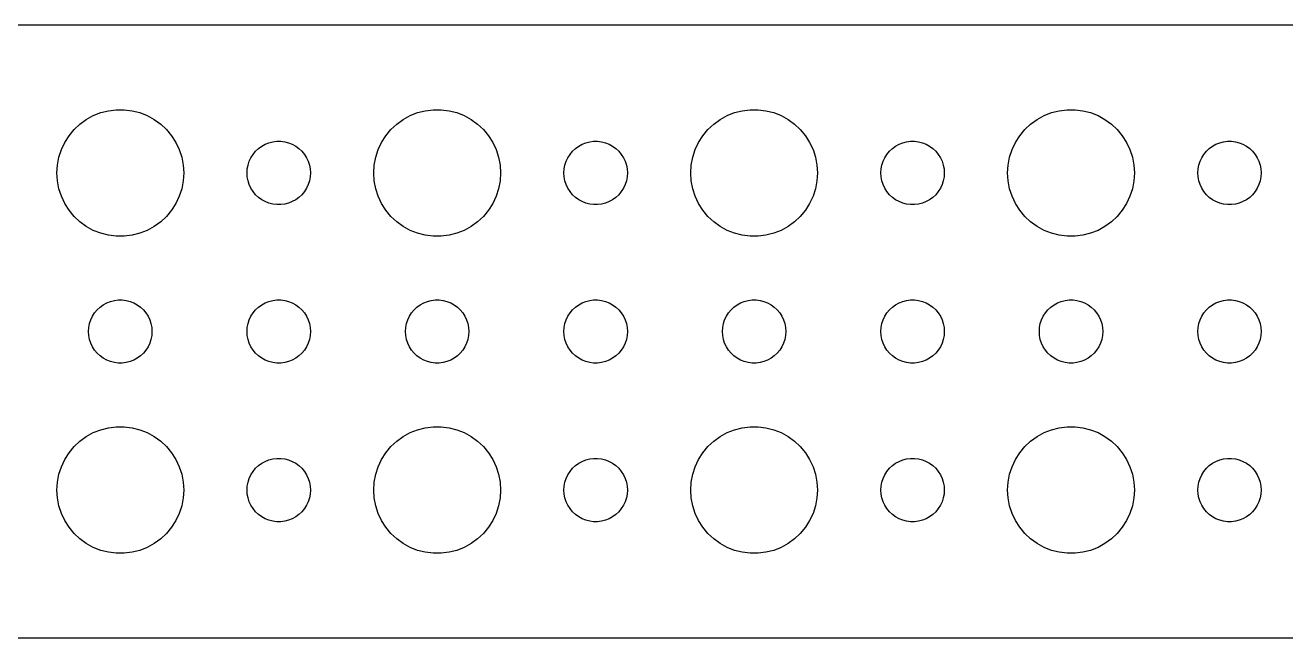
# Model space of a CAD drawing. Header units: metres. Extents: x -112 to 112, y -14 to 14.
# Drawn here: x -4.5 to 55.2, y -14.5 to 14.5 of the extents above; entities that cross this region are included whole.
import ezdxf

# ---------------------------------------------------------------- set-up
doc = ezdxf.new("R2010")
doc.units = ezdxf.units.M

msp = doc.modelspace()

# ---------------------------------------------------------------- linework, layer by layer
for p, q in [((107.314, 14.4901), (-107.314, 14.4901)), ((-1.60747, 10.033), (-1.27733, 10.2145)), ((-1.27733, 10.2145), (-0.927048, 10.3532)), ((-0.927048, 10.3532), (-0.562134, 10.4469)), ((-0.562134, 10.4469), (-0.18837, 10.4941)), ((-0.18837, 10.4941), (0.18837, 10.4941)), ((0.18837, 10.4941), (0.562134, 10.4469)), ((0.562134, 10.4469), (0.927048, 10.3532)), ((0.927048, 10.3532), (1.27733, 10.2145)), ((1.27733, 10.2145), (1.60747, 10.033)), ((13.3925, 10.033), (13.7227, 10.2145)), ((13.7227, 10.2145), (14.0729, 10.3532)), ((14.0729, 10.3532), (14.4379, 10.4469)), ((14.4379, 10.4469), (14.8116, 10.4941)), ((14.8116, 10.4941), (15.1884, 10.4941)), ((15.1884, 10.4941), (15.5621, 10.4469)), ((15.5621, 10.4469), (15.927, 10.3532)), ((15.927, 10.3532), (16.2773, 10.2145)), ((16.2773, 10.2145), (16.6075, 10.033)), ((28.3925, 10.033), (28.7227, 10.2145)), ((28.7227, 10.2145), (29.0729, 10.3532)), ((29.0729, 10.3532), (29.4379, 10.4469)), ((29.4379, 10.4469), (29.8116, 10.4941)), ((29.8116, 10.4941), (30.1884, 10.4941)), ((30.1884, 10.4941), (30.5621, 10.4469)), ((30.5621, 10.4469), (30.927, 10.3532)), ((30.927, 10.3532), (31.2773, 10.2145)), ((31.2773, 10.2145), (31.6075, 10.033)), ((43.3925, 10.033), (43.7227, 10.2145)), ((43.7227, 10.2145), (44.0729, 10.3532)), ((44.0729, 10.3532), (44.4379, 10.4469)), ((44.4379, 10.4469), (44.8116, 10.4941)), ((44.8116, 10.4941), (45.1884, 10.4941)), ((45.1884, 10.4941), (45.5621, 10.4469)), ((45.5621, 10.4469), (45.927, 10.3532)), ((45.927, 10.3532), (46.2773, 10.2145)), ((46.2773, 10.2145), (46.6075, 10.033)), ((-2.42705, 9.26335), (-2.1869, 9.55363)), ((-2.1869, 9.55363), (-1.91226, 9.81154)), ((-1.91226, 9.81154), (-1.60747, 10.033)), ((1.60747, 10.033), (1.91226, 9.81154)), ((1.91226, 9.81154), (2.1869, 9.55363)), ((2.1869, 9.55363), (2.42705, 9.26335)), ((12.5729, 9.26335), (12.8131, 9.55363)), ((12.8131, 9.55363), (13.0877, 9.81154)), ((13.0877, 9.81154), (13.3925, 10.033)), ((16.6075, 10.033), (16.9123, 9.81154)), ((16.9123, 9.81154), (17.1869, 9.55363)), ((17.1869, 9.55363), (17.427, 9.26335)), ((27.5729, 9.26335), (27.8131, 9.55363)), ((27.8131, 9.55363), (28.0877, 9.81154)), ((28.0877, 9.81154), (28.3925, 10.033)), ((31.6075, 10.033), (31.9123, 9.81154)), ((31.9123, 9.81154), (32.1869, 9.55363)), ((32.1869, 9.55363), (32.427, 9.26335)), ((42.5729, 9.26335), (42.8131, 9.55363)), ((42.8131, 9.55363), (43.0877, 9.81154)), ((43.0877, 9.81154), (43.3925, 10.033)), ((46.6075, 10.033), (46.9123, 9.81154)), ((46.9123, 9.81154), (47.1869, 9.55363)), ((47.1869, 9.55363), (47.427, 9.26335)), ((-2.62891, 8.94525), (-2.42705, 9.26335)), ((2.42705, 9.26335), (2.62891, 8.94525)), ((7.03647, 8.92657), (7.21892, 8.97342)), ((7.21892, 8.97342), (7.40581, 8.99704)), ((7.40581, 8.99704), (7.59418, 8.99704)), ((7.59418, 8.99704), (7.78107, 8.97342)), ((7.78107, 8.97342), (7.96352, 8.92657)), ((12.3711, 8.94525), (12.5729, 9.26335)), ((17.427, 9.26335), (17.6289, 8.94525)), ((22.0365, 8.92657), (22.2189, 8.97342)), ((22.2189, 8.97342), (22.4058, 8.99704)), ((22.4058, 8.99704), (22.5942, 8.99704)), ((22.5942, 8.99704), (22.7811, 8.97342)), ((22.7811, 8.97342), (22.9635, 8.92657)), ((27.3711, 8.94525), (27.5729, 9.26335)), ((32.427, 9.26335), (32.6289, 8.94525)), ((37.0365, 8.92657), (37.2189, 8.97342)), ((37.2189, 8.97342), (37.4058, 8.99704)), ((37.4058, 8.99704), (37.5942, 8.99704)), ((37.5942, 8.99704), (37.7811, 8.97342)), ((37.7811, 8.97342), (37.9635, 8.92657)), ((42.3711, 8.94525), (42.5729, 9.26335)), ((47.427, 9.26335), (47.6289, 8.94525)), ((52.0365, 8.92657), (52.2189, 8.97342)), ((52.2189, 8.97342), (52.4058, 8.99704)), ((52.4058, 8.99704), (52.5942, 8.99704)), ((52.5942, 8.99704), (52.7811, 8.97342)), ((52.7811, 8.97342), (52.9635, 8.92657)), ((-2.90575, 8.24606), (-2.78932, 8.60437)), ((-2.78932, 8.60437), (-2.62891, 8.94525)), ((2.62891, 8.94525), (2.78932, 8.60437)), ((2.78932, 8.60437), (2.90575, 8.24606)), ((6.18553, 8.22263), (6.28647, 8.38167)), ((6.28647, 8.38167), (6.40654, 8.52681)), ((6.40654, 8.52681), (6.54385, 8.65576)), ((6.54385, 8.65576), (6.69626, 8.76648)), ((6.69626, 8.76648), (6.86133, 8.85724)), ((6.86133, 8.85724), (7.03647, 8.92657)), ((7.96352, 8.92657), (8.13866, 8.85724)), ((8.13866, 8.85724), (8.30373, 8.76648)), ((8.30373, 8.76648), (8.45613, 8.65576)), ((8.45613, 8.65576), (8.59344, 8.52681)), ((8.59344, 8.52681), (8.71352, 8.38167)), ((8.71352, 8.38167), (8.81445, 8.22263)), ((12.0942, 8.24606), (12.2107, 8.60437)), ((12.2107, 8.60437), (12.3711, 8.94525)), ((17.6289, 8.94525), (17.7893, 8.60437)), ((17.7893, 8.60437), (17.9057, 8.24606)), ((21.1855, 8.22263), (21.2865, 8.38167)), ((21.2865, 8.38167), (21.4065, 8.52681)), ((21.4065, 8.52681), (21.5439, 8.65576)), ((21.5439, 8.65576), (21.6963, 8.76648)), ((21.6963, 8.76648), (21.8613, 8.85724)), ((21.8613, 8.85724), (22.0365, 8.92657)), ((22.9635, 8.92657), (23.1387, 8.85724)), ((23.1387, 8.85724), (23.3037, 8.76648)), ((23.3037, 8.76648), (23.4561, 8.65576)), ((23.4561, 8.65576), (23.5934, 8.52681)), ((23.5934, 8.52681), (23.7135, 8.38167)), ((23.7135, 8.38167), (23.8145, 8.22263)), ((27.0942, 8.24606), (27.2107, 8.60437)), ((27.2107, 8.60437), (27.3711, 8.94525)), ((32.6289, 8.94525), (32.7893, 8.60437)), ((32.7893, 8.60437), (32.9057, 8.24606)), ((36.1855, 8.22263), (36.2865, 8.38167)), ((36.2865, 8.38167), (36.4065, 8.52681)), ((36.4065, 8.52681), (36.5439, 8.65576)), ((36.5439, 8.65576), (36.6963, 8.76648)), ((36.6963, 8.76648), (36.8613, 8.85724)), ((36.8613, 8.85724), (37.0365, 8.92657)), ((37.9635, 8.92657), (38.1387, 8.85724)), ((38.1387, 8.85724), (38.3037, 8.76648)), ((38.3037, 8.76648), (38.4561, 8.65576)), ((38.4561, 8.65576), (38.5934, 8.52681)), ((38.5934, 8.52681), (38.7135, 8.38167)), ((38.7135, 8.38167), (38.8145, 8.22263)), ((42.0942, 8.24606), (42.2107, 8.60437)), ((42.2107, 8.60437), (42.3711, 8.94525)), ((47.6289, 8.94525), (47.7893, 8.60437)), ((47.7893, 8.60437), (47.9057, 8.24606)), ((51.1855, 8.22263), (51.2865, 8.38167)), ((51.2865, 8.38167), (51.4065, 8.52681)), ((51.4065, 8.52681), (51.5439, 8.65576)), ((51.5439, 8.65576), (51.6963, 8.76648)), ((51.6963, 8.76648), (51.8613, 8.85724)), ((51.8613, 8.85724), (52.0365, 8.92657)), ((52.9635, 8.92657), (53.1387, 8.85724)), ((53.1387, 8.85724), (53.3037, 8.76648)), ((53.3037, 8.76648), (53.4561, 8.65576)), ((53.4561, 8.65576), (53.5934, 8.52681)), ((53.5934, 8.52681), (53.7135, 8.38167)), ((53.7135, 8.38167), (53.8145, 8.22263)), ((-3, 7.5), (-2.97633, 7.87599)), ((-2.97633, 7.87599), (-2.90575, 8.24606)), ((2.90575, 8.24606), (2.97633, 7.87599)), ((2.97633, 7.87599), (3, 7.5)), ((6.01183, 7.68799), (6.04712, 7.87303)), ((6.04712, 7.87303), (6.10533, 8.05219)), ((6.10533, 8.05219), (6.18553, 8.22263)), ((8.81445, 8.22263), (8.89465, 8.05219)), ((8.89465, 8.05219), (8.95287, 7.87303)), ((8.95287, 7.87303), (8.98816, 7.68799)), ((12, 7.5), (12.0237, 7.87599)), ((12.0237, 7.87599), (12.0942, 8.24606)), ((17.9057, 8.24606), (17.9763, 7.87599)), ((17.9763, 7.87599), (18, 7.5)), ((21.0118, 7.68799), (21.0471, 7.87303)), ((21.0471, 7.87303), (21.1053, 8.05219)), ((21.1053, 8.05219), (21.1855, 8.22263)), ((23.8145, 8.22263), (23.8947, 8.05219)), ((23.8947, 8.05219), (23.9529, 7.87303)), ((23.9529, 7.87303), (23.9882, 7.68799)), ((27, 7.5), (27.0237, 7.87599)), ((27.0237, 7.87599), (27.0942, 8.24606)), ((32.9057, 8.24606), (32.9763, 7.87599)), ((32.9763, 7.87599), (33, 7.5)), ((36.0118, 7.68799), (36.0471, 7.87303)), ((36.0471, 7.87303), (36.1053, 8.05219)), ((36.1053, 8.05219), (36.1855, 8.22263)), ((38.8145, 8.22263), (38.8947, 8.05219)), ((38.8947, 8.05219), (38.9529, 7.87303)), ((38.9529, 7.87303), (38.9882, 7.68799)), ((42, 7.5), (42.0237, 7.87599)), ((42.0237, 7.87599), (42.0942, 8.24606)), ((47.9057, 8.24606), (47.9763, 7.87599)), ((47.9763, 7.87599), (48, 7.5)), ((51.0118, 7.68799), (51.0471, 7.87303)), ((51.0471, 7.87303), (51.1053, 8.05219)), ((51.1053, 8.05219), (51.1855, 8.22263)), ((53.8145, 8.22263), (53.8947, 8.05219)), ((53.8947, 8.05219), (53.9529, 7.87303)), ((53.9529, 7.87303), (53.9882, 7.68799)), ((-2.97633, 7.12399), (-3, 7.5)), ((3, 7.5), (2.97633, 7.12399)), ((6, 7.5), (6.01183, 7.68799)), ((6.01183, 7.312), (6, 7.5)), ((6.04712, 7.12695), (6.01183, 7.312)), ((8.98816, 7.312), (8.95287, 7.12695)), ((8.98816, 7.68799), (9, 7.5)), ((9, 7.5), (8.98816, 7.312)), ((12.0237, 7.12399), (12, 7.5)), ((18, 7.5), (17.9763, 7.12399)), ((21, 7.5), (21.0118, 7.68799)), ((21.0118, 7.312), (21, 7.5)), ((21.0471, 7.12695), (21.0118, 7.312)), ((23.9882, 7.312), (23.9529, 7.12695)), ((23.9882, 7.68799), (24, 7.5)), ((24, 7.5), (23.9882, 7.312)), ((27.0237, 7.12399), (27, 7.5)), ((33, 7.5), (32.9763, 7.12399)), ((36, 7.5), (36.0118, 7.68799)), ((36.0118, 7.312), (36, 7.5)), ((36.0471, 7.12695), (36.0118, 7.312)), ((38.9882, 7.312), (38.9529, 7.12695)), ((38.9882, 7.68799), (39, 7.5)), ((39, 7.5), (38.9882, 7.312)), ((42.0237, 7.12399), (42, 7.5)), ((48, 7.5), (47.9763, 7.12399)), ((51, 7.5), (51.0118, 7.68799)), ((51.0118, 7.312), (51, 7.5)), ((51.0471, 7.12695), (51.0118, 7.312)), ((53.9882, 7.312), (53.9529, 7.12695)), ((53.9882, 7.68799), (54, 7.5)), ((54, 7.5), (53.9882, 7.312)), ((-2.90575, 6.75392), (-2.97633, 7.12399)), ((-2.78932, 6.39561), (-2.90575, 6.75392)), ((2.90575, 6.75392), (2.78932, 6.39561)), ((2.97633, 7.12399), (2.90575, 6.75392)), ((6.10533, 6.9478), (6.04712, 7.12695)), ((6.18553, 6.77736), (6.10533, 6.9478)), ((6.28647, 6.61832), (6.18553, 6.77736)), ((6.40654, 6.47318), (6.28647, 6.61832)), ((8.71352, 6.61832), (8.59344, 6.47318)), ((8.81445, 6.77736), (8.71352, 6.61832)), ((8.89465, 6.9478), (8.81445, 6.77736)), ((8.95287, 7.12695), (8.89465, 6.9478)), ((12.0942, 6.75392), (12.0237, 7.12399)), ((12.2107, 6.39561), (12.0942, 6.75392)), ((17.9057, 6.75392), (17.7893, 6.39561)), ((17.9763, 7.12399), (17.9057, 6.75392)), ((21.1053, 6.9478), (21.0471, 7.12695)), ((21.1855, 6.77736), (21.1053, 6.9478)), ((21.2865, 6.61832), (21.1855, 6.77736)), ((21.4065, 6.47318), (21.2865, 6.61832)), ((23.7135, 6.61832), (23.5934, 6.47318)), ((23.8145, 6.77736), (23.7135, 6.61832)), ((23.8947, 6.9478), (23.8145, 6.77736)), ((23.9529, 7.12695), (23.8947, 6.9478)), ((27.0942, 6.75392), (27.0237, 7.12399)), ((27.2107, 6.39561), (27.0942, 6.75392)), ((32.9057, 6.75392), (32.7893, 6.39561)), ((32.9763, 7.12399), (32.9057, 6.75392)), ((36.1053, 6.9478), (36.0471, 7.12695)), ((36.1855, 6.77736), (36.1053, 6.9478)), ((36.2865, 6.61832), (36.1855, 6.77736)), ((36.4065, 6.47318), (36.2865, 6.61832)), ((38.7135, 6.61832), (38.5934, 6.47318)), ((38.8145, 6.77736), (38.7135, 6.61832)), ((38.8947, 6.9478), (38.8145, 6.77736)), ((38.9529, 7.12695), (38.8947, 6.9478)), ((42.0942, 6.75392), (42.0237, 7.12399)), ((42.2107, 6.39561), (42.0942, 6.75392)), ((47.9057, 6.75392), (47.7893, 6.39561)), ((47.9763, 7.12399), (47.9057, 6.75392)), ((51.1053, 6.9478), (51.0471, 7.12695)), ((51.1855, 6.77736), (51.1053, 6.9478)), ((51.2865, 6.61832), (51.1855, 6.77736)), ((51.4065, 6.47318), (51.2865, 6.61832)), ((53.7135, 6.61832), (53.5934, 6.47318)), ((53.8145, 6.77736), (53.7135, 6.61832)), ((53.8947, 6.9478), (53.8145, 6.77736)), ((53.9529, 7.12695), (53.8947, 6.9478)), ((-2.62891, 6.05473), (-2.78932, 6.39561)), ((-2.42705, 5.73663), (-2.62891, 6.05473)), ((2.62891, 6.05473), (2.42705, 5.73663)), ((2.78932, 6.39561), (2.62891, 6.05473)), ((6.54385, 6.34422), (6.40654, 6.47318)), ((6.69626, 6.23351), (6.54385, 6.34422)), ((6.86133, 6.14275), (6.69626, 6.23351)), ((7.03647, 6.07341), (6.86133, 6.14275)), ((7.21892, 6.02657), (7.03647, 6.07341)), ((7.40581, 6.00294), (7.21892, 6.02657)), ((7.59418, 6.00294), (7.40581, 6.00294)), ((7.78107, 6.02657), (7.59418, 6.00294)), ((7.96352, 6.07341), (7.78107, 6.02657)), ((8.13866, 6.14275), (7.96352, 6.07341)), ((8.30373, 6.23351), (8.13866, 6.14275)), ((8.45613, 6.34422), (8.30373, 6.23351)), ((8.59344, 6.47318), (8.45613, 6.34422)), ((12.3711, 6.05473), (12.2107, 6.39561)), ((12.5729, 5.73663), (12.3711, 6.05473)), ((17.6289, 6.05473), (17.427, 5.73663)), ((17.7893, 6.39561), (17.6289, 6.05473)), ((21.5439, 6.34422), (21.4065, 6.47318)), ((21.6963, 6.23351), (21.5439, 6.34422)), ((21.8613, 6.14275), (21.6963, 6.23351)), ((22.0365, 6.07341), (21.8613, 6.14275)), ((22.2189, 6.02657), (22.0365, 6.07341)), ((22.4058, 6.00294), (22.2189, 6.02657)), ((22.5942, 6.00294), (22.4058, 6.00294)), ((22.7811, 6.02657), (22.5942, 6.00294)), ((22.9635, 6.07341), (22.7811, 6.02657)), ((23.1387, 6.14275), (22.9635, 6.07341)), ((23.3037, 6.23351), (23.1387, 6.14275)), ((23.4561, 6.34422), (23.3037, 6.23351)), ((23.5934, 6.47318), (23.4561, 6.34422)), ((27.3711, 6.05473), (27.2107, 6.39561)), ((27.5729, 5.73663), (27.3711, 6.05473)), ((32.6289, 6.05473), (32.427, 5.73663)), ((32.7893, 6.39561), (32.6289, 6.05473)), ((36.5439, 6.34422), (36.4065, 6.47318)), ((36.6963, 6.23351), (36.5439, 6.34422)), ((36.8613, 6.14275), (36.6963, 6.23351)), ((37.0365, 6.07341), (36.8613, 6.14275)), ((37.2189, 6.02657), (37.0365, 6.07341)), ((37.4058, 6.00294), (37.2189, 6.02657)), ((37.5942, 6.00294), (37.4058, 6.00294)), ((37.7811, 6.02657), (37.5942, 6.00294)), ((37.9635, 6.07341), (37.7811, 6.02657)), ((38.1387, 6.14275), (37.9635, 6.07341)), ((38.3037, 6.23351), (38.1387, 6.14275)), ((38.4561, 6.34422), (38.3037, 6.23351)), ((38.5934, 6.47318), (38.4561, 6.34422)), ((42.3711, 6.05473), (42.2107, 6.39561)), ((42.5729, 5.73663), (42.3711, 6.05473)), ((47.6289, 6.05473), (47.427, 5.73663)), ((47.7893, 6.39561), (47.6289, 6.05473)), ((51.5439, 6.34422), (51.4065, 6.47318)), ((51.6963, 6.23351), (51.5439, 6.34422)), ((51.8613, 6.14275), (51.6963, 6.23351)), ((52.0365, 6.07341), (51.8613, 6.14275)), ((52.2189, 6.02657), (52.0365, 6.07341)), ((52.4058, 6.00294), (52.2189, 6.02657)), ((52.5942, 6.00294), (52.4058, 6.00294)), ((52.7811, 6.02657), (52.5942, 6.00294)), ((52.9635, 6.07341), (52.7811, 6.02657)), ((53.1387, 6.14275), (52.9635, 6.07341)), ((53.3037, 6.23351), (53.1387, 6.14275)), ((53.4561, 6.34422), (53.3037, 6.23351)), ((53.5934, 6.47318), (53.4561, 6.34422)), ((-2.1869, 5.44635), (-2.42705, 5.73663)), ((-1.91226, 5.18845), (-2.1869, 5.44635)), ((2.1869, 5.44635), (1.91226, 5.18845)), ((2.42705, 5.73663), (2.1869, 5.44635)), ((12.8131, 5.44635), (12.5729, 5.73663)), ((13.0877, 5.18845), (12.8131, 5.44635)), ((17.1869, 5.44635), (16.9123, 5.18845)), ((17.427, 5.73663), (17.1869, 5.44635)), ((27.8131, 5.44635), (27.5729, 5.73663)), ((28.0877, 5.18845), (27.8131, 5.44635)), ((32.1869, 5.44635), (31.9123, 5.18845)), ((32.427, 5.73663), (32.1869, 5.44635)), ((42.8131, 5.44635), (42.5729, 5.73663)), ((43.0877, 5.18845), (42.8131, 5.44635)), ((47.1869, 5.44635), (46.9123, 5.18845)), ((47.427, 5.73663), (47.1869, 5.44635)), ((-1.60747, 4.96701), (-1.91226, 5.18845)), ((-1.27733, 4.78551), (-1.60747, 4.96701)), ((-0.927048, 4.64682), (-1.27733, 4.78551)), ((1.27733, 4.78551), (0.927048, 4.64682)), ((1.60747, 4.96701), (1.27733, 4.78551)), ((1.91226, 5.18845), (1.60747, 4.96701)), ((13.3925, 4.96701), (13.0877, 5.18845)), ((13.7227, 4.78551), (13.3925, 4.96701)), ((14.0729, 4.64682), (13.7227, 4.78551)), ((16.2773, 4.78551), (15.927, 4.64682)), ((16.6075, 4.96701), (16.2773, 4.78551)), ((16.9123, 5.18845), (16.6075, 4.96701)), ((28.3925, 4.96701), (28.0877, 5.18845)), ((28.7227, 4.78551), (28.3925, 4.96701)), ((29.0729, 4.64682), (28.7227, 4.78551)), ((31.2773, 4.78551), (30.927, 4.64682)), ((31.6075, 4.96701), (31.2773, 4.78551)), ((31.9123, 5.18845), (31.6075, 4.96701)), ((43.3925, 4.96701), (43.0877, 5.18845)), ((43.7227, 4.78551), (43.3925, 4.96701)), ((44.0729, 4.64682), (43.7227, 4.78551)), ((46.2773, 4.78551), (45.927, 4.64682)), ((46.6075, 4.96701), (46.2773, 4.78551)), ((46.9123, 5.18845), (46.6075, 4.96701)), ((-0.562134, 4.55313), (-0.927048, 4.64682)), ((-0.18837, 4.50591), (-0.562134, 4.55313)), ((0.18837, 4.50591), (-0.18837, 4.50591)), ((0.562134, 4.55313), (0.18837, 4.50591)), ((0.927048, 4.64682), (0.562134, 4.55313)), ((14.4379, 4.55313), (14.0729, 4.64682)), ((14.8116, 4.50591), (14.4379, 4.55313)), ((15.1884, 4.50591), (14.8116, 4.50591)), ((15.5621, 4.55313), (15.1884, 4.50591)), ((15.927, 4.64682), (15.5621, 4.55313)), ((29.4379, 4.55313), (29.0729, 4.64682)), ((29.8116, 4.50591), (29.4379, 4.55313)), ((30.1884, 4.50591), (29.8116, 4.50591)), ((30.5621, 4.55313), (30.1884, 4.50591)), ((30.927, 4.64682), (30.5621, 4.55313)), ((44.4379, 4.55313), (44.0729, 4.64682)), ((44.8116, 4.50591), (44.4379, 4.55313)), ((45.1884, 4.50591), (44.8116, 4.50591)), ((45.5621, 4.55313), (45.1884, 4.50591)), ((45.927, 4.64682), (45.5621, 4.55313)), ((-0.956131, 1.15576), (-0.803726, 1.26648)), ((-0.803726, 1.26648), (-0.638657, 1.35724)), ((-0.638657, 1.35724), (-0.463516, 1.42657)), ((-0.463516, 1.42657), (-0.281067, 1.47342)), ((-0.281067, 1.47342), (-0.094177, 1.49704)), ((-0.094177, 1.49704), (0.094177, 1.49704)), ((0.094177, 1.49704), (0.281067, 1.47342)), ((0.281067, 1.47342), (0.463516, 1.42657)), ((0.463516, 1.42657), (0.638657, 1.35724)), ((0.638657, 1.35724), (0.803726, 1.26648)), ((0.803726, 1.26648), (0.956131, 1.15576)), ((6.54385, 1.15576), (6.69626, 1.26648)), ((6.69626, 1.26648), (6.86133, 1.35724)), ((6.86133, 1.35724), (7.03647, 1.42657)), ((7.03647, 1.42657), (7.21892, 1.47342)), ((7.21892, 1.47342), (7.40581, 1.49704)), ((7.40581, 1.49704), (7.59418, 1.49704)), ((7.59418, 1.49704), (7.78107, 1.47342)), ((7.78107, 1.47342), (7.96352, 1.42657)), ((7.96352, 1.42657), (8.13866, 1.35724)), ((8.13866, 1.35724), (8.30373, 1.26648)), ((8.30373, 1.26648), (8.45613, 1.15576)), ((14.0439, 1.15576), (14.1963, 1.26648)), ((14.1963, 1.26648), (14.3613, 1.35724)), ((14.3613, 1.35724), (14.5365, 1.42657)), ((14.5365, 1.42657), (14.7189, 1.47342)), ((14.7189, 1.47342), (14.9058, 1.49704)), ((14.9058, 1.49704), (15.0942, 1.49704)), ((15.0942, 1.49704), (15.2811, 1.47342)), ((15.2811, 1.47342), (15.4635, 1.42657)), ((15.4635, 1.42657), (15.6387, 1.35724)), ((15.6387, 1.35724), (15.8037, 1.26648)), ((15.8037, 1.26648), (15.9561, 1.15576)), ((21.5439, 1.15576), (21.6963, 1.26648)), ((21.6963, 1.26648), (21.8613, 1.35724)), ((21.8613, 1.35724), (22.0365, 1.42657)), ((22.0365, 1.42657), (22.2189, 1.47342)), ((22.2189, 1.47342), (22.4058, 1.49704)), ((22.4058, 1.49704), (22.5942, 1.49704)), ((22.5942, 1.49704), (22.7811, 1.47342)), ((22.7811, 1.47342), (22.9635, 1.42657)), ((22.9635, 1.42657), (23.1387, 1.35724)), ((23.1387, 1.35724), (23.3037, 1.26648)), ((23.3037, 1.26648), (23.4561, 1.15576)), ((29.0439, 1.15576), (29.1963, 1.26648)), ((29.1963, 1.26648), (29.3613, 1.35724)), ((29.3613, 1.35724), (29.5365, 1.42657)), ((29.5365, 1.42657), (29.7189, 1.47342)), ((29.7189, 1.47342), (29.9058, 1.49704)), ((29.9058, 1.49704), (30.0942, 1.49704)), ((30.0942, 1.49704), (30.2811, 1.47342)), ((30.2811, 1.47342), (30.4635, 1.42657)), ((30.4635, 1.42657), (30.6387, 1.35724)), ((30.6387, 1.35724), (30.8037, 1.26648)), ((30.8037, 1.26648), (30.9561, 1.15576)), ((36.5439, 1.15576), (36.6963, 1.26648)), ((36.6963, 1.26648), (36.8613, 1.35724)), ((36.8613, 1.35724), (37.0365, 1.42657)), ((37.0365, 1.42657), (37.2189, 1.47342)), ((37.2189, 1.47342), (37.4058, 1.49704)), ((37.4058, 1.49704), (37.5942, 1.49704)), ((37.5942, 1.49704), (37.7811, 1.47342)), ((37.7811, 1.47342), (37.9635, 1.42657)), ((37.9635, 1.42657), (38.1387, 1.35724)), ((38.1387, 1.35724), (38.3037, 1.26648)), ((38.3037, 1.26648), (38.4561, 1.15576)), ((44.0439, 1.15576), (44.1963, 1.26648)), ((44.1963, 1.26648), (44.3613, 1.35724)), ((44.3613, 1.35724), (44.5365, 1.42657)), ((44.5365, 1.42657), (44.7189, 1.47342)), ((44.7189, 1.47342), (44.9058, 1.49704)), ((44.9058, 1.49704), (45.0942, 1.49704)), ((45.0942, 1.49704), (45.2811, 1.47342)), ((45.2811, 1.47342), (45.4635, 1.42657)), ((45.4635, 1.42657), (45.6387, 1.35724)), ((45.6387, 1.35724), (45.8037, 1.26648)), ((45.8037, 1.26648), (45.9561, 1.15576)), ((51.5439, 1.15576), (51.6963, 1.26648)), ((51.6963, 1.26648), (51.8613, 1.35724)), ((51.8613, 1.35724), (52.0365, 1.42657)), ((52.0365, 1.42657), (52.2189, 1.47342)), ((52.2189, 1.47342), (52.4058, 1.49704)), ((52.4058, 1.49704), (52.5942, 1.49704)), ((52.5942, 1.49704), (52.7811, 1.47342)), ((52.7811, 1.47342), (52.9635, 1.42657)), ((52.9635, 1.42657), (53.1387, 1.35724)), ((53.1387, 1.35724), (53.3037, 1.26648)), ((53.3037, 1.26648), (53.4561, 1.15576)), ((-1.39465, 0.552185), (-1.31445, 0.722626)), ((-1.31445, 0.722626), (-1.21352, 0.881668)), ((-1.21352, 0.881668), (-1.09344, 1.02681)), ((-1.09344, 1.02681), (-0.956131, 1.15576)), ((0.956131, 1.15576), (1.09344, 1.02681)), ((1.09344, 1.02681), (1.21352, 0.881668)), ((1.21352, 0.881668), (1.31445, 0.722626)), ((1.31445, 0.722626), (1.39465, 0.552185)), ((6.10533, 0.552185), (6.18553, 0.722626)), ((6.18553, 0.722626), (6.28647, 0.881668)), ((6.28647, 0.881668), (6.40654, 1.02681)), ((6.40654, 1.02681), (6.54385, 1.15576)), ((8.45613, 1.15576), (8.59344, 1.02681)), ((8.59344, 1.02681), (8.71352, 0.881668)), ((8.71352, 0.881668), (8.81445, 0.722626)), ((8.81445, 0.722626), (8.89465, 0.552185)), ((13.6053, 0.552185), (13.6855, 0.722626)), ((13.6855, 0.722626), (13.7865, 0.881668)), ((13.7865, 0.881668), (13.9065, 1.02681)), ((13.9065, 1.02681), (14.0439, 1.15576)), ((15.9561, 1.15576), (16.0934, 1.02681)), ((16.0934, 1.02681), (16.2135, 0.881668)), ((16.2135, 0.881668), (16.3145, 0.722626)), ((16.3145, 0.722626), (16.3947, 0.552185)), ((21.1053, 0.552185), (21.1855, 0.722626)), ((21.1855, 0.722626), (21.2865, 0.881668)), ((21.2865, 0.881668), (21.4065, 1.02681)), ((21.4065, 1.02681), (21.5439, 1.15576)), ((23.4561, 1.15576), (23.5934, 1.02681)), ((23.5934, 1.02681), (23.7135, 0.881668)), ((23.7135, 0.881668), (23.8145, 0.722626)), ((23.8145, 0.722626), (23.8947, 0.552185)), ((28.6053, 0.552185), (28.6855, 0.722626)), ((28.6855, 0.722626), (28.7865, 0.881668)), ((28.7865, 0.881668), (28.9065, 1.02681)), ((28.9065, 1.02681), (29.0439, 1.15576)), ((30.9561, 1.15576), (31.0934, 1.02681)), ((31.0934, 1.02681), (31.2135, 0.881668)), ((31.2135, 0.881668), (31.3145, 0.722626)), ((31.3145, 0.722626), (31.3947, 0.552185)), ((36.1053, 0.552185), (36.1855, 0.722626)), ((36.1855, 0.722626), (36.2865, 0.881668)), ((36.2865, 0.881668), (36.4065, 1.02681)), ((36.4065, 1.02681), (36.5439, 1.15576)), ((38.4561, 1.15576), (38.5934, 1.02681)), ((38.5934, 1.02681), (38.7135, 0.881668)), ((38.7135, 0.881668), (38.8145, 0.722626)), ((38.8145, 0.722626), (38.8947, 0.552185)), ((43.6053, 0.552185), (43.6855, 0.722626)), ((43.6855, 0.722626), (43.7865, 0.881668)), ((43.7865, 0.881668), (43.9065, 1.02681)), ((43.9065, 1.02681), (44.0439, 1.15576)), ((45.9561, 1.15576), (46.0934, 1.02681)), ((46.0934, 1.02681), (46.2135, 0.881668)), ((46.2135, 0.881668), (46.3145, 0.722626)), ((46.3145, 0.722626), (46.3947, 0.552185)), ((51.1053, 0.552185), (51.1855, 0.722626)), ((51.1855, 0.722626), (51.2865, 0.881668)), ((51.2865, 0.881668), (51.4065, 1.02681)), ((51.4065, 1.02681), (51.5439, 1.15576)), ((53.4561, 1.15576), (53.5934, 1.02681)), ((53.5934, 1.02681), (53.7135, 0.881668)), ((53.7135, 0.881668), (53.8145, 0.722626)), ((53.8145, 0.722626), (53.8947, 0.552185)), ((-1.5, 0), (-1.48816, 0.187988)), ((-1.48816, -0.187988), (-1.5, 0)), ((-1.48816, 0.187988), (-1.45287, 0.373032)), ((-1.45287, 0.373032), (-1.39465, 0.552185)), ((1.39465, 0.552185), (1.45287, 0.373032)), ((1.45287, 0.373032), (1.48816, 0.187988)), ((1.48816, 0.187988), (1.5, 0)), ((1.5, 0), (1.48816, -0.187988)), ((6, 0), (6.01183, 0.187988)), ((6.01183, -0.187988), (6, 0)), ((6.01183, 0.187988), (6.04712, 0.373032)), ((6.04712, 0.373032), (6.10533, 0.552185)), ((8.89465, 0.552185), (8.95287, 0.373032)), ((8.95287, 0.373032), (8.98816, 0.187988)), ((8.98816, 0.187988), (9, 0)), ((9, 0), (8.98816, -0.187988)), ((13.5, 0), (13.5118, 0.187988)), ((13.5118, -0.187988), (13.5, 0)), ((13.5118, 0.187988), (13.5471, 0.373032)), ((13.5471, 0.373032), (13.6053, 0.552185)), ((16.3947, 0.552185), (16.4529, 0.373032)), ((16.4529, 0.373032), (16.4882, 0.187988)), ((16.4882, 0.187988), (16.5, 0)), ((16.5, 0), (16.4882, -0.187988)), ((21, 0), (21.0118, 0.187988)), ((21.0118, -0.187988), (21, 0)), ((21.0118, 0.187988), (21.0471, 0.373032)), ((21.0471, 0.373032), (21.1053, 0.552185)), ((23.8947, 0.552185), (23.9529, 0.373032)), ((23.9529, 0.373032), (23.9882, 0.187988)), ((23.9882, 0.187988), (24, 0)), ((24, 0), (23.9882, -0.187988)), ((28.5, 0), (28.5118, 0.187988)), ((28.5118, -0.187988), (28.5, 0)), ((28.5118, 0.187988), (28.5471, 0.373032)), ((28.5471, 0.373032), (28.6053, 0.552185)), ((31.3947, 0.552185), (31.4529, 0.373032)), ((31.4529, 0.373032), (31.4882, 0.187988)), ((31.4882, 0.187988), (31.5, 0)), ((31.5, 0), (31.4882, -0.187988)), ((36, 0), (36.0118, 0.187988)), ((36.0118, -0.187988), (36, 0)), ((36.0118, 0.187988), (36.0471, 0.373032)), ((36.0471, 0.373032), (36.1053, 0.552185)), ((38.8947, 0.552185), (38.9529, 0.373032)), ((38.9529, 0.373032), (38.9882, 0.187988)), ((38.9882, 0.187988), (39, 0)), ((39, 0), (38.9882, -0.187988)), ((43.5, 0), (43.5118, 0.187988)), ((43.5118, -0.187988), (43.5, 0)), ((43.5118, 0.187988), (43.5471, 0.373032)), ((43.5471, 0.373032), (43.6053, 0.552185)), ((46.3947, 0.552185), (46.4529, 0.373032)), ((46.4529, 0.373032), (46.4882, 0.187988)), ((46.4882, 0.187988), (46.5, 0)), ((46.5, 0), (46.4882, -0.187988)), ((51, 0), (51.0118, 0.187988)), ((51.0118, -0.187988), (51, 0)), ((51.0118, 0.187988), (51.0471, 0.373032)), ((51.0471, 0.373032), (51.1053, 0.552185)), ((53.8947, 0.552185), (53.9529, 0.373032)), ((53.9529, 0.373032), (53.9882, 0.187988)), ((53.9882, 0.187988), (54, 0)), ((54, 0), (53.9882, -0.187988)), ((-1.45287, -0.373032), (-1.48816, -0.187988)), ((-1.39465, -0.552185), (-1.45287, -0.373032)), ((-1.31445, -0.722626), (-1.39465, -0.552185)), ((1.39465, -0.552185), (1.31445, -0.722626)), ((1.45287, -0.373032), (1.39465, -0.552185)), ((1.48816, -0.187988), (1.45287, -0.373032)), ((6.04712, -0.373032), (6.01183, -0.187988)), ((6.10533, -0.552185), (6.04712, -0.373032)), ((6.18553, -0.722626), (6.10533, -0.552185)), ((8.89465, -0.552185), (8.81445, -0.722626)), ((8.95287, -0.373032), (8.89465, -0.552185)), ((8.98816, -0.187988), (8.95287, -0.373032)), ((13.5471, -0.373032), (13.5118, -0.187988)), ((13.6053, -0.552185), (13.5471, -0.373032)), ((13.6855, -0.722626), (13.6053, -0.552185)), ((16.3947, -0.552185), (16.3145, -0.722626)), ((16.4529, -0.373032), (16.3947, -0.552185)), ((16.4882, -0.187988), (16.4529, -0.373032)), ((21.0471, -0.373032), (21.0118, -0.187988)), ((21.1053, -0.552185), (21.0471, -0.373032)), ((21.1855, -0.722626), (21.1053, -0.552185)), ((23.8947, -0.552185), (23.8145, -0.722626)), ((23.9529, -0.373032), (23.8947, -0.552185)), ((23.9882, -0.187988), (23.9529, -0.373032)), ((28.5471, -0.373032), (28.5118, -0.187988)), ((28.6053, -0.552185), (28.5471, -0.373032)), ((28.6855, -0.722626), (28.6053, -0.552185)), ((31.3947, -0.552185), (31.3145, -0.722626)), ((31.4529, -0.373032), (31.3947, -0.552185)), ((31.4882, -0.187988), (31.4529, -0.373032)), ((36.0471, -0.373032), (36.0118, -0.187988)), ((36.1053, -0.552185), (36.0471, -0.373032)), ((36.1855, -0.722626), (36.1053, -0.552185)), ((38.8947, -0.552185), (38.8145, -0.722626)), ((38.9529, -0.373032), (38.8947, -0.552185)), ((38.9882, -0.187988), (38.9529, -0.373032)), ((43.5471, -0.373032), (43.5118, -0.187988)), ((43.6053, -0.552185), (43.5471, -0.373032)), ((43.6855, -0.722626), (43.6053, -0.552185)), ((46.3947, -0.552185), (46.3145, -0.722626)), ((46.4529, -0.373032), (46.3947, -0.552185)), ((46.4882, -0.187988), (46.4529, -0.373032)), ((51.0471, -0.373032), (51.0118, -0.187988)), ((51.1053, -0.552185), (51.0471, -0.373032)), ((51.1855, -0.722626), (51.1053, -0.552185)), ((53.8947, -0.552185), (53.8145, -0.722626)), ((53.9529, -0.373032), (53.8947, -0.552185)), ((53.9882, -0.187988), (53.9529, -0.373032)), ((-1.21352, -0.881668), (-1.31445, -0.722626)), ((-1.09344, -1.02681), (-1.21352, -0.881668)), ((-0.956131, -1.15576), (-1.09344, -1.02681)), ((-0.803726, -1.26648), (-0.956131, -1.15576)), ((0.956131, -1.15576), (0.803726, -1.26648)), ((1.09344, -1.02681), (0.956131, -1.15576)), ((1.21352, -0.881668), (1.09344, -1.02681)), ((1.31445, -0.722626), (1.21352, -0.881668)), ((6.28647, -0.881668), (6.18553, -0.722626)), ((6.40654, -1.02681), (6.28647, -0.881668)), ((6.54385, -1.15576), (6.40654, -1.02681)), ((6.69626, -1.26648), (6.54385, -1.15576)), ((8.45613, -1.15576), (8.30373, -1.26648)), ((8.59344, -1.02681), (8.45613, -1.15576)), ((8.71352, -0.881668), (8.59344, -1.02681)), ((8.81445, -0.722626), (8.71352, -0.881668)), ((13.7865, -0.881668), (13.6855, -0.722626)), ((13.9065, -1.02681), (13.7865, -0.881668)), ((14.0439, -1.15576), (13.9065, -1.02681)), ((14.1963, -1.26648), (14.0439, -1.15576)), ((15.9561, -1.15576), (15.8037, -1.26648)), ((16.0934, -1.02681), (15.9561, -1.15576)), ((16.2135, -0.881668), (16.0934, -1.02681)), ((16.3145, -0.722626), (16.2135, -0.881668)), ((21.2865, -0.881668), (21.1855, -0.722626)), ((21.4065, -1.02681), (21.2865, -0.881668)), ((21.5439, -1.15576), (21.4065, -1.02681)), ((21.6963, -1.26648), (21.5439, -1.15576)), ((23.4561, -1.15576), (23.3037, -1.26648)), ((23.5934, -1.02681), (23.4561, -1.15576)), ((23.7135, -0.881668), (23.5934, -1.02681)), ((23.8145, -0.722626), (23.7135, -0.881668)), ((28.7865, -0.881668), (28.6855, -0.722626)), ((28.9065, -1.02681), (28.7865, -0.881668)), ((29.0439, -1.15576), (28.9065, -1.02681)), ((29.1963, -1.26648), (29.0439, -1.15576)), ((30.9561, -1.15576), (30.8037, -1.26648)), ((31.0934, -1.02681), (30.9561, -1.15576)), ((31.2135, -0.881668), (31.0934, -1.02681)), ((31.3145, -0.722626), (31.2135, -0.881668)), ((36.2865, -0.881668), (36.1855, -0.722626)), ((36.4065, -1.02681), (36.2865, -0.881668)), ((36.5439, -1.15576), (36.4065, -1.02681)), ((36.6963, -1.26648), (36.5439, -1.15576)), ((38.4561, -1.15576), (38.3037, -1.26648)), ((38.5934, -1.02681), (38.4561, -1.15576)), ((38.7135, -0.881668), (38.5934, -1.02681)), ((38.8145, -0.722626), (38.7135, -0.881668)), ((43.7865, -0.881668), (43.6855, -0.722626)), ((43.9065, -1.02681), (43.7865, -0.881668)), ((44.0439, -1.15576), (43.9065, -1.02681)), ((44.1963, -1.26648), (44.0439, -1.15576)), ((45.9561, -1.15576), (45.8037, -1.26648)), ((46.0934, -1.02681), (45.9561, -1.15576)), ((46.2135, -0.881668), (46.0934, -1.02681)), ((46.3145, -0.722626), (46.2135, -0.881668)), ((51.2865, -0.881668), (51.1855, -0.722626)), ((51.4065, -1.02681), (51.2865, -0.881668)), ((51.5439, -1.15576), (51.4065, -1.02681)), ((51.6963, -1.26648), (51.5439, -1.15576)), ((53.4561, -1.15576), (53.3037, -1.26648)), ((53.5934, -1.02681), (53.4561, -1.15576)), ((53.7135, -0.881668), (53.5934, -1.02681)), ((53.8145, -0.722626), (53.7135, -0.881668)), ((-0.638657, -1.35724), (-0.803726, -1.26648)), ((-0.463516, -1.42657), (-0.638657, -1.35724)), ((-0.281067, -1.47342), (-0.463516, -1.42657)), ((-0.094177, -1.49704), (-0.281067, -1.47342)), ((0.094177, -1.49704), (-0.094177, -1.49704)), ((0.281067, -1.47342), (0.094177, -1.49704)), ((0.463516, -1.42657), (0.281067, -1.47342)), ((0.638657, -1.35724), (0.463516, -1.42657)), ((0.803726, -1.26648), (0.638657, -1.35724)), ((6.86133, -1.35724), (6.69626, -1.26648)), ((7.03647, -1.42657), (6.86133, -1.35724)), ((7.21892, -1.47342), (7.03647, -1.42657)), ((7.40581, -1.49704), (7.21892, -1.47342)), ((7.59418, -1.49704), (7.40581, -1.49704)), ((7.78107, -1.47342), (7.59418, -1.49704)), ((7.96352, -1.42657), (7.78107, -1.47342)), ((8.13866, -1.35724), (7.96352, -1.42657)), ((8.30373, -1.26648), (8.13866, -1.35724)), ((14.3613, -1.35724), (14.1963, -1.26648)), ((14.5365, -1.42657), (14.3613, -1.35724)), ((14.7189, -1.47342), (14.5365, -1.42657)), ((14.9058, -1.49704), (14.7189, -1.47342)), ((15.0942, -1.49704), (14.9058, -1.49704)), ((15.2811, -1.47342), (15.0942, -1.49704)), ((15.4635, -1.42657), (15.2811, -1.47342)), ((15.6387, -1.35724), (15.4635, -1.42657)), ((15.8037, -1.26648), (15.6387, -1.35724)), ((21.8613, -1.35724), (21.6963, -1.26648)), ((22.0365, -1.42657), (21.8613, -1.35724)), ((22.2189, -1.47342), (22.0365, -1.42657)), ((22.4058, -1.49704), (22.2189, -1.47342)), ((22.5942, -1.49704), (22.4058, -1.49704)), ((22.7811, -1.47342), (22.5942, -1.49704)), ((22.9635, -1.42657), (22.7811, -1.47342)), ((23.1387, -1.35724), (22.9635, -1.42657)), ((23.3037, -1.26648), (23.1387, -1.35724)), ((29.3613, -1.35724), (29.1963, -1.26648)), ((29.5365, -1.42657), (29.3613, -1.35724)), ((29.7189, -1.47342), (29.5365, -1.42657)), ((29.9058, -1.49704), (29.7189, -1.47342)), ((30.0942, -1.49704), (29.9058, -1.49704)), ((30.2811, -1.47342), (30.0942, -1.49704)), ((30.4635, -1.42657), (30.2811, -1.47342)), ((30.6387, -1.35724), (30.4635, -1.42657)), ((30.8037, -1.26648), (30.6387, -1.35724)), ((36.8613, -1.35724), (36.6963, -1.26648)), ((37.0365, -1.42657), (36.8613, -1.35724)), ((37.2189, -1.47342), (37.0365, -1.42657)), ((37.4058, -1.49704), (37.2189, -1.47342)), ((37.5942, -1.49704), (37.4058, -1.49704)), ((37.7811, -1.47342), (37.5942, -1.49704)), ((37.9635, -1.42657), (37.7811, -1.47342)), ((38.1387, -1.35724), (37.9635, -1.42657)), ((38.3037, -1.26648), (38.1387, -1.35724)), ((44.3613, -1.35724), (44.1963, -1.26648)), ((44.5365, -1.42657), (44.3613, -1.35724)), ((44.7189, -1.47342), (44.5365, -1.42657)), ((44.9058, -1.49704), (44.7189, -1.47342)), ((45.0942, -1.49704), (44.9058, -1.49704)), ((45.2811, -1.47342), (45.0942, -1.49704)), ((45.4635, -1.42657), (45.2811, -1.47342)), ((45.6387, -1.35724), (45.4635, -1.42657)), ((45.8037, -1.26648), (45.6387, -1.35724)), ((51.8613, -1.35724), (51.6963, -1.26648)), ((52.0365, -1.42657), (51.8613, -1.35724)), ((52.2189, -1.47342), (52.0365, -1.42657)), ((52.4058, -1.49704), (52.2189, -1.47342)), ((52.5942, -1.49704), (52.4058, -1.49704)), ((52.7811, -1.47342), (52.5942, -1.49704)), ((52.9635, -1.42657), (52.7811, -1.47342)), ((53.1387, -1.35724), (52.9635, -1.42657)), ((53.3037, -1.26648), (53.1387, -1.35724)), ((-1.27733, -4.78551), (-0.927048, -4.64682)), ((-0.927048, -4.64682), (-0.562134, -4.55313)), ((-0.562134, -4.55313), (-0.18837, -4.50591)), ((-0.18837, -4.50591), (0.18837, -4.50591)), ((0.18837, -4.50591), (0.562134, -4.55313)), ((0.562134, -4.55313), (0.927048, -4.64682)), ((0.927048, -4.64682), (1.27733, -4.78551)), ((13.7227, -4.78551), (14.0729, -4.64682)), ((14.0729, -4.64682), (14.4379, -4.55313)), ((14.4379, -4.55313), (14.8116, -4.50591)), ((14.8116, -4.50591), (15.1884, -4.50591)), ((15.1884, -4.50591), (15.5621, -4.55313)), ((15.5621, -4.55313), (15.927, -4.64682)), ((15.927, -4.64682), (16.2773, -4.78551)), ((28.7227, -4.78551), (29.0729, -4.64682)), ((29.0729, -4.64682), (29.4379, -4.55313)), ((29.4379, -4.55313), (29.8116, -4.50591)), ((29.8116, -4.50591), (30.1884, -4.50591)), ((30.1884, -4.50591), (30.5621, -4.55313)), ((30.5621, -4.55313), (30.927, -4.64682)), ((30.927, -4.64682), (31.2773, -4.78551)), ((43.7227, -4.78551), (44.0729, -4.64682)), ((44.0729, -4.64682), (44.4379, -4.55313)), ((44.4379, -4.55313), (44.8116, -4.50591)), ((44.8116, -4.50591), (45.1884, -4.50591)), ((45.1884, -4.50591), (45.5621, -4.55313)), ((45.5621, -4.55313), (45.927, -4.64682)), ((45.927, -4.64682), (46.2773, -4.78551)), ((-2.1869, -5.44635), (-1.91226, -5.18845)), ((-1.91226, -5.18845), (-1.60747, -4.96701)), ((-1.60747, -4.96701), (-1.27733, -4.78551)), ((1.27733, -4.78551), (1.60747, -4.96701)), ((1.60747, -4.96701), (1.91226, -5.18845)), ((1.91226, -5.18845), (2.1869, -5.44635)), ((12.8131, -5.44635), (13.0877, -5.18845)), ((13.0877, -5.18845), (13.3925, -4.96701)), ((13.3925, -4.96701), (13.7227, -4.78551)), ((16.2773, -4.78551), (16.6075, -4.96701)), ((16.6075, -4.96701), (16.9123, -5.18845)), ((16.9123, -5.18845), (17.1869, -5.44635)), ((27.8131, -5.44635), (28.0877, -5.18845)), ((28.0877, -5.18845), (28.3925, -4.96701)), ((28.3925, -4.96701), (28.7227, -4.78551)), ((31.2773, -4.78551), (31.6075, -4.96701)), ((31.6075, -4.96701), (31.9123, -5.18845)), ((31.9123, -5.18845), (32.1869, -5.44635)), ((42.8131, -5.44635), (43.0877, -5.18845)), ((43.0877, -5.18845), (43.3925, -4.96701)), ((43.3925, -4.96701), (43.7227, -4.78551)), ((46.2773, -4.78551), (46.6075, -4.96701)), ((46.6075, -4.96701), (46.9123, -5.18845)), ((46.9123, -5.18845), (47.1869, -5.44635)), ((-2.62891, -6.05473), (-2.42705, -5.73663)), ((-2.42705, -5.73663), (-2.1869, -5.44635)), ((2.1869, -5.44635), (2.42705, -5.73663)), ((2.42705, -5.73663), (2.62891, -6.05473)), ((12.3711, -6.05473), (12.5729, -5.73663)), ((12.5729, -5.73663), (12.8131, -5.44635)), ((17.1869, -5.44635), (17.427, -5.73663)), ((17.427, -5.73663), (17.6289, -6.05473)), ((27.3711, -6.05473), (27.5729, -5.73663)), ((27.5729, -5.73663), (27.8131, -5.44635)), ((32.1869, -5.44635), (32.427, -5.73663)), ((32.427, -5.73663), (32.6289, -6.05473)), ((42.3711, -6.05473), (42.5729, -5.73663)), ((42.5729, -5.73663), (42.8131, -5.44635)), ((47.1869, -5.44635), (47.427, -5.73663)), ((47.427, -5.73663), (47.6289, -6.05473)), ((-2.90575, -6.75392), (-2.78932, -6.39561)), ((-2.78932, -6.39561), (-2.62891, -6.05473)), ((2.62891, -6.05473), (2.78932, -6.39561)), ((2.78932, -6.39561), (2.90575, -6.75392)), ((6.28647, -6.61832), (6.40654, -6.47318)), ((6.40654, -6.47318), (6.54385, -6.34422)), ((6.54385, -6.34422), (6.69626, -6.23351)), ((6.69626, -6.23351), (6.86133, -6.14275)), ((6.86133, -6.14275), (7.03647, -6.07341)), ((7.03647, -6.07341), (7.21892, -6.02657)), ((7.21892, -6.02657), (7.40581, -6.00294)), ((7.40581, -6.00294), (7.59418, -6.00294)), ((7.59418, -6.00294), (7.78107, -6.02657)), ((7.78107, -6.02657), (7.96352, -6.07341)), ((7.96352, -6.07341), (8.13866, -6.14275)), ((8.13866, -6.14275), (8.30373, -6.23351)), ((8.30373, -6.23351), (8.45613, -6.34422)), ((8.45613, -6.34422), (8.59344, -6.47318)), ((8.59344, -6.47318), (8.71352, -6.61832)), ((12.0942, -6.75392), (12.2107, -6.39561)), ((12.2107, -6.39561), (12.3711, -6.05473)), ((17.6289, -6.05473), (17.7893, -6.39561)), ((17.7893, -6.39561), (17.9057, -6.75392)), ((21.2865, -6.61832), (21.4065, -6.47318)), ((21.4065, -6.47318), (21.5439, -6.34422)), ((21.5439, -6.34422), (21.6963, -6.23351)), ((21.6963, -6.23351), (21.8613, -6.14275)), ((21.8613, -6.14275), (22.0365, -6.07341)), ((22.0365, -6.07341), (22.2189, -6.02657)), ((22.2189, -6.02657), (22.4058, -6.00294)), ((22.4058, -6.00294), (22.5942, -6.00294)), ((22.5942, -6.00294), (22.7811, -6.02657)), ((22.7811, -6.02657), (22.9635, -6.07341)), ((22.9635, -6.07341), (23.1387, -6.14275)), ((23.1387, -6.14275), (23.3037, -6.23351)), ((23.3037, -6.23351), (23.4561, -6.34422)), ((23.4561, -6.34422), (23.5934, -6.47318)), ((23.5934, -6.47318), (23.7135, -6.61832)), ((27.0942, -6.75392), (27.2107, -6.39561)), ((27.2107, -6.39561), (27.3711, -6.05473)), ((32.6289, -6.05473), (32.7893, -6.39561)), ((32.7893, -6.39561), (32.9057, -6.75392)), ((36.2865, -6.61832), (36.4065, -6.47318)), ((36.4065, -6.47318), (36.5439, -6.34422)), ((36.5439, -6.34422), (36.6963, -6.23351)), ((36.6963, -6.23351), (36.8613, -6.14275)), ((36.8613, -6.14275), (37.0365, -6.07341)), ((37.0365, -6.07341), (37.2189, -6.02657)), ((37.2189, -6.02657), (37.4058, -6.00294)), ((37.4058, -6.00294), (37.5942, -6.00294)), ((37.5942, -6.00294), (37.7811, -6.02657)), ((37.7811, -6.02657), (37.9635, -6.07341)), ((37.9635, -6.07341), (38.1387, -6.14275)), ((38.1387, -6.14275), (38.3037, -6.23351)), ((38.3037, -6.23351), (38.4561, -6.34422)), ((38.4561, -6.34422), (38.5934, -6.47318)), ((38.5934, -6.47318), (38.7135, -6.61832)), ((42.0942, -6.75392), (42.2107, -6.39561)), ((42.2107, -6.39561), (42.3711, -6.05473)), ((47.6289, -6.05473), (47.7893, -6.39561)), ((47.7893, -6.39561), (47.9057, -6.75392)), ((51.2865, -6.61832), (51.4065, -6.47318)), ((51.4065, -6.47318), (51.5439, -6.34422)), ((51.5439, -6.34422), (51.6963, -6.23351)), ((51.6963, -6.23351), (51.8613, -6.14275)), ((51.8613, -6.14275), (52.0365, -6.07341)), ((52.0365, -6.07341), (52.2189, -6.02657)), ((52.2189, -6.02657), (52.4058, -6.00294)), ((52.4058, -6.00294), (52.5942, -6.00294)), ((52.5942, -6.00294), (52.7811, -6.02657)), ((52.7811, -6.02657), (52.9635, -6.07341)), ((52.9635, -6.07341), (53.1387, -6.14275)), ((53.1387, -6.14275), (53.3037, -6.23351)), ((53.3037, -6.23351), (53.4561, -6.34422)), ((53.4561, -6.34422), (53.5934, -6.47318)), ((53.5934, -6.47318), (53.7135, -6.61832)), ((-3, -7.5), (-2.97633, -7.12399)), ((-2.97633, -7.12399), (-2.90575, -6.75392)), ((2.90575, -6.75392), (2.97633, -7.12399)), ((2.97633, -7.12399), (3, -7.5)), ((6.01183, -7.312), (6.04712, -7.12695)), ((6.04712, -7.12695), (6.10533, -6.9478)), ((6.10533, -6.9478), (6.18553, -6.77736)), ((6.18553, -6.77736), (6.28647, -6.61832)), ((8.71352, -6.61832), (8.81445, -6.77736)), ((8.81445, -6.77736), (8.89465, -6.9478)), ((8.89465, -6.9478), (8.95287, -7.12695)), ((8.95287, -7.12695), (8.98816, -7.312)), ((12, -7.5), (12.0237, -7.12399)), ((12.0237, -7.12399), (12.0942, -6.75392)), ((17.9057, -6.75392), (17.9763, -7.12399)), ((17.9763, -7.12399), (18, -7.5)), ((21.0118, -7.312), (21.0471, -7.12695)), ((21.0471, -7.12695), (21.1053, -6.9478)), ((21.1053, -6.9478), (21.1855, -6.77736)), ((21.1855, -6.77736), (21.2865, -6.61832)), ((23.7135, -6.61832), (23.8145, -6.77736)), ((23.8145, -6.77736), (23.8947, -6.9478)), ((23.8947, -6.9478), (23.9529, -7.12695)), ((23.9529, -7.12695), (23.9882, -7.312)), ((27, -7.5), (27.0237, -7.12399)), ((27.0237, -7.12399), (27.0942, -6.75392)), ((32.9057, -6.75392), (32.9763, -7.12399)), ((32.9763, -7.12399), (33, -7.5)), ((36.0118, -7.312), (36.0471, -7.12695)), ((36.0471, -7.12695), (36.1053, -6.9478)), ((36.1053, -6.9478), (36.1855, -6.77736)), ((36.1855, -6.77736), (36.2865, -6.61832)), ((38.7135, -6.61832), (38.8145, -6.77736)), ((38.8145, -6.77736), (38.8947, -6.9478)), ((38.8947, -6.9478), (38.9529, -7.12695)), ((38.9529, -7.12695), (38.9882, -7.312)), ((42, -7.5), (42.0237, -7.12399)), ((42.0237, -7.12399), (42.0942, -6.75392)), ((47.9057, -6.75392), (47.9763, -7.12399)), ((47.9763, -7.12399), (48, -7.5)), ((51.0118, -7.312), (51.0471, -7.12695)), ((51.0471, -7.12695), (51.1053, -6.9478)), ((51.1053, -6.9478), (51.1855, -6.77736)), ((51.1855, -6.77736), (51.2865, -6.61832)), ((53.7135, -6.61832), (53.8145, -6.77736)), ((53.8145, -6.77736), (53.8947, -6.9478)), ((53.8947, -6.9478), (53.9529, -7.12695)), ((53.9529, -7.12695), (53.9882, -7.312)), ((-2.97633, -7.87599), (-3, -7.5)), ((3, -7.5), (2.97633, -7.87599)), ((6, -7.5), (6.01183, -7.312)), ((6.01183, -7.68799), (6, -7.5)), ((6.04712, -7.87303), (6.01183, -7.68799)), ((8.98816, -7.68799), (8.95287, -7.87303)), ((8.98816, -7.312), (9, -7.5)), ((9, -7.5), (8.98816, -7.68799)), ((12.0237, -7.87599), (12, -7.5)), ((18, -7.5), (17.9763, -7.87599)), ((21, -7.5), (21.0118, -7.312)), ((21.0118, -7.68799), (21, -7.5)), ((21.0471, -7.87303), (21.0118, -7.68799)), ((23.9882, -7.68799), (23.9529, -7.87303)), ((23.9882, -7.312), (24, -7.5)), ((24, -7.5), (23.9882, -7.68799)), ((27.0237, -7.87599), (27, -7.5)), ((33, -7.5), (32.9763, -7.87599)), ((36, -7.5), (36.0118, -7.312)), ((36.0118, -7.68799), (36, -7.5)), ((36.0471, -7.87303), (36.0118, -7.68799)), ((38.9882, -7.68799), (38.9529, -7.87303)), ((38.9882, -7.312), (39, -7.5)), ((39, -7.5), (38.9882, -7.68799)), ((42.0237, -7.87599), (42, -7.5)), ((48, -7.5), (47.9763, -7.87599)), ((51, -7.5), (51.0118, -7.312)), ((51.0118, -7.68799), (51, -7.5)), ((51.0471, -7.87303), (51.0118, -7.68799)), ((53.9882, -7.68799), (53.9529, -7.87303)), ((53.9882, -7.312), (54, -7.5)), ((54, -7.5), (53.9882, -7.68799)), ((-2.90575, -8.24606), (-2.97633, -7.87599)), ((-2.78932, -8.60437), (-2.90575, -8.24606)), ((2.90575, -8.24606), (2.78932, -8.60437)), ((2.97633, -7.87599), (2.90575, -8.24606)), ((6.10533, -8.05219), (6.04712, -7.87303)), ((6.18553, -8.22263), (6.10533, -8.05219)), ((6.28647, -8.38167), (6.18553, -8.22263)), ((8.81445, -8.22263), (8.71352, -8.38167)), ((8.89465, -8.05219), (8.81445, -8.22263)), ((8.95287, -7.87303), (8.89465, -8.05219)), ((12.0942, -8.24606), (12.0237, -7.87599)), ((12.2107, -8.60437), (12.0942, -8.24606)), ((17.9057, -8.24606), (17.7893, -8.60437)), ((17.9763, -7.87599), (17.9057, -8.24606)), ((21.1053, -8.05219), (21.0471, -7.87303)), ((21.1855, -8.22263), (21.1053, -8.05219)), ((21.2865, -8.38167), (21.1855, -8.22263)), ((23.8145, -8.22263), (23.7135, -8.38167)), ((23.8947, -8.05219), (23.8145, -8.22263)), ((23.9529, -7.87303), (23.8947, -8.05219)), ((27.0942, -8.24606), (27.0237, -7.87599)), ((27.2107, -8.60437), (27.0942, -8.24606)), ((32.9057, -8.24606), (32.7893, -8.60437)), ((32.9763, -7.87599), (32.9057, -8.24606)), ((36.1053, -8.05219), (36.0471, -7.87303)), ((36.1855, -8.22263), (36.1053, -8.05219)), ((36.2865, -8.38167), (36.1855, -8.22263)), ((38.8145, -8.22263), (38.7135, -8.38167)), ((38.8947, -8.05219), (38.8145, -8.22263)), ((38.9529, -7.87303), (38.8947, -8.05219)), ((42.0942, -8.24606), (42.0237, -7.87599)), ((42.2107, -8.60437), (42.0942, -8.24606)), ((47.9057, -8.24606), (47.7893, -8.60437)), ((47.9763, -7.87599), (47.9057, -8.24606)), ((51.1053, -8.05219), (51.0471, -7.87303)), ((51.1855, -8.22263), (51.1053, -8.05219)), ((51.2865, -8.38167), (51.1855, -8.22263)), ((53.8145, -8.22263), (53.7135, -8.38167)), ((53.8947, -8.05219), (53.8145, -8.22263)), ((53.9529, -7.87303), (53.8947, -8.05219)), ((-2.62891, -8.94525), (-2.78932, -8.60437)), ((-2.42705, -9.26335), (-2.62891, -8.94525)), ((2.62891, -8.94525), (2.42705, -9.26335)), ((2.78932, -8.60437), (2.62891, -8.94525)), ((6.40654, -8.52681), (6.28647, -8.38167)), ((6.54385, -8.65576), (6.40654, -8.52681)), ((6.69626, -8.76648), (6.54385, -8.65576)), ((6.86133, -8.85724), (6.69626, -8.76648)), ((7.03647, -8.92657), (6.86133, -8.85724)), ((7.21892, -8.97342), (7.03647, -8.92657)), ((7.96352, -8.92657), (7.78107, -8.97342)), ((8.13866, -8.85724), (7.96352, -8.92657)), ((8.30373, -8.76648), (8.13866, -8.85724)), ((8.45613, -8.65576), (8.30373, -8.76648)), ((8.59344, -8.52681), (8.45613, -8.65576)), ((8.71352, -8.38167), (8.59344, -8.52681)), ((12.3711, -8.94525), (12.2107, -8.60437)), ((12.5729, -9.26335), (12.3711, -8.94525)), ((17.6289, -8.94525), (17.427, -9.26335)), ((17.7893, -8.60437), (17.6289, -8.94525)), ((21.4065, -8.52681), (21.2865, -8.38167)), ((21.5439, -8.65576), (21.4065, -8.52681)), ((21.6963, -8.76648), (21.5439, -8.65576)), ((21.8613, -8.85724), (21.6963, -8.76648)), ((22.0365, -8.92657), (21.8613, -8.85724)), ((22.2189, -8.97342), (22.0365, -8.92657)), ((22.9635, -8.92657), (22.7811, -8.97342)), ((23.1387, -8.85724), (22.9635, -8.92657)), ((23.3037, -8.76648), (23.1387, -8.85724)), ((23.4561, -8.65576), (23.3037, -8.76648)), ((23.5934, -8.52681), (23.4561, -8.65576)), ((23.7135, -8.38167), (23.5934, -8.52681)), ((27.3711, -8.94525), (27.2107, -8.60437)), ((27.5729, -9.26335), (27.3711, -8.94525)), ((32.6289, -8.94525), (32.427, -9.26335)), ((32.7893, -8.60437), (32.6289, -8.94525)), ((36.4065, -8.52681), (36.2865, -8.38167)), ((36.5439, -8.65576), (36.4065, -8.52681)), ((36.6963, -8.76648), (36.5439, -8.65576)), ((36.8613, -8.85724), (36.6963, -8.76648)), ((37.0365, -8.92657), (36.8613, -8.85724)), ((37.2189, -8.97342), (37.0365, -8.92657)), ((37.9635, -8.92657), (37.7811, -8.97342)), ((38.1387, -8.85724), (37.9635, -8.92657)), ((38.3037, -8.76648), (38.1387, -8.85724)), ((38.4561, -8.65576), (38.3037, -8.76648)), ((38.5934, -8.52681), (38.4561, -8.65576)), ((38.7135, -8.38167), (38.5934, -8.52681)), ((42.3711, -8.94525), (42.2107, -8.60437)), ((42.5729, -9.26335), (42.3711, -8.94525)), ((47.6289, -8.94525), (47.427, -9.26335)), ((47.7893, -8.60437), (47.6289, -8.94525)), ((51.4065, -8.52681), (51.2865, -8.38167)), ((51.5439, -8.65576), (51.4065, -8.52681)), ((51.6963, -8.76648), (51.5439, -8.65576)), ((51.8613, -8.85724), (51.6963, -8.76648)), ((52.0365, -8.92657), (51.8613, -8.85724)), ((52.2189, -8.97342), (52.0365, -8.92657)), ((52.9635, -8.92657), (52.7811, -8.97342)), ((53.1387, -8.85724), (52.9635, -8.92657)), ((53.3037, -8.76648), (53.1387, -8.85724)), ((53.4561, -8.65576), (53.3037, -8.76648)), ((53.5934, -8.52681), (53.4561, -8.65576)), ((53.7135, -8.38167), (53.5934, -8.52681)), ((-2.1869, -9.55363), (-2.42705, -9.26335)), ((2.42705, -9.26335), (2.1869, -9.55363)), ((7.40581, -8.99704), (7.21892, -8.97342)), ((7.59418, -8.99704), (7.40581, -8.99704)), ((7.78107, -8.97342), (7.59418, -8.99704)), ((12.8131, -9.55363), (12.5729, -9.26335)), ((17.427, -9.26335), (17.1869, -9.55363)), ((22.4058, -8.99704), (22.2189, -8.97342)), ((22.5942, -8.99704), (22.4058, -8.99704)), ((22.7811, -8.97342), (22.5942, -8.99704)), ((27.8131, -9.55363), (27.5729, -9.26335)), ((32.427, -9.26335), (32.1869, -9.55363)), ((37.4058, -8.99704), (37.2189, -8.97342)), ((37.5942, -8.99704), (37.4058, -8.99704)), ((37.7811, -8.97342), (37.5942, -8.99704)), ((42.8131, -9.55363), (42.5729, -9.26335)), ((47.427, -9.26335), (47.1869, -9.55363)), ((52.4058, -8.99704), (52.2189, -8.97342)), ((52.5942, -8.99704), (52.4058, -8.99704)), ((52.7811, -8.97342), (52.5942, -8.99704)), ((-1.91226, -9.81154), (-2.1869, -9.55363)), ((-1.60747, -10.033), (-1.91226, -9.81154)), ((-1.27733, -10.2145), (-1.60747, -10.033)), ((1.60747, -10.033), (1.27733, -10.2145)), ((1.91226, -9.81154), (1.60747, -10.033)), ((2.1869, -9.55363), (1.91226, -9.81154)), ((13.0877, -9.81154), (12.8131, -9.55363)), ((13.3925, -10.033), (13.0877, -9.81154)), ((13.7227, -10.2145), (13.3925, -10.033)), ((16.6075, -10.033), (16.2773, -10.2145)), ((16.9123, -9.81154), (16.6075, -10.033)), ((17.1869, -9.55363), (16.9123, -9.81154)), ((28.0877, -9.81154), (27.8131, -9.55363)), ((28.3925, -10.033), (28.0877, -9.81154)), ((28.7227, -10.2145), (28.3925, -10.033)), ((31.6075, -10.033), (31.2773, -10.2145)), ((31.9123, -9.81154), (31.6075, -10.033)), ((32.1869, -9.55363), (31.9123, -9.81154)), ((43.0877, -9.81154), (42.8131, -9.55363)), ((43.3925, -10.033), (43.0877, -9.81154)), ((43.7227, -10.2145), (43.3925, -10.033)), ((46.6075, -10.033), (46.2773, -10.2145)), ((46.9123, -9.81154), (46.6075, -10.033)), ((47.1869, -9.55363), (46.9123, -9.81154)), ((-0.927048, -10.3532), (-1.27733, -10.2145)), ((-0.562134, -10.4469), (-0.927048, -10.3532)), ((-0.18837, -10.4941), (-0.562134, -10.4469)), ((0.18837, -10.4941), (-0.18837, -10.4941)), ((0.562134, -10.4469), (0.18837, -10.4941)), ((0.927048, -10.3532), (0.562134, -10.4469)), ((1.27733, -10.2145), (0.927048, -10.3532)), ((14.0729, -10.3532), (13.7227, -10.2145)), ((14.4379, -10.4469), (14.0729, -10.3532)), ((14.8116, -10.4941), (14.4379, -10.4469)), ((15.1884, -10.4941), (14.8116, -10.4941)), ((15.5621, -10.4469), (15.1884, -10.4941)), ((15.927, -10.3532), (15.5621, -10.4469)), ((16.2773, -10.2145), (15.927, -10.3532)), ((29.0729, -10.3532), (28.7227, -10.2145)), ((29.4379, -10.4469), (29.0729, -10.3532)), ((29.8116, -10.4941), (29.4379, -10.4469)), ((30.1884, -10.4941), (29.8116, -10.4941)), ((30.5621, -10.4469), (30.1884, -10.4941)), ((30.927, -10.3532), (30.5621, -10.4469)), ((31.2773, -10.2145), (30.927, -10.3532)), ((44.0729, -10.3532), (43.7227, -10.2145)), ((44.4379, -10.4469), (44.0729, -10.3532)), ((44.8116, -10.4941), (44.4379, -10.4469)), ((45.1884, -10.4941), (44.8116, -10.4941)), ((45.5621, -10.4469), (45.1884, -10.4941)), ((45.927, -10.3532), (45.5621, -10.4469)), ((46.2773, -10.2145), (45.927, -10.3532)), ((-107.314, -14.4901), (107.314, -14.4901))]:
    msp.add_line(p, q)

doc.saveas('drawing.dxf')
